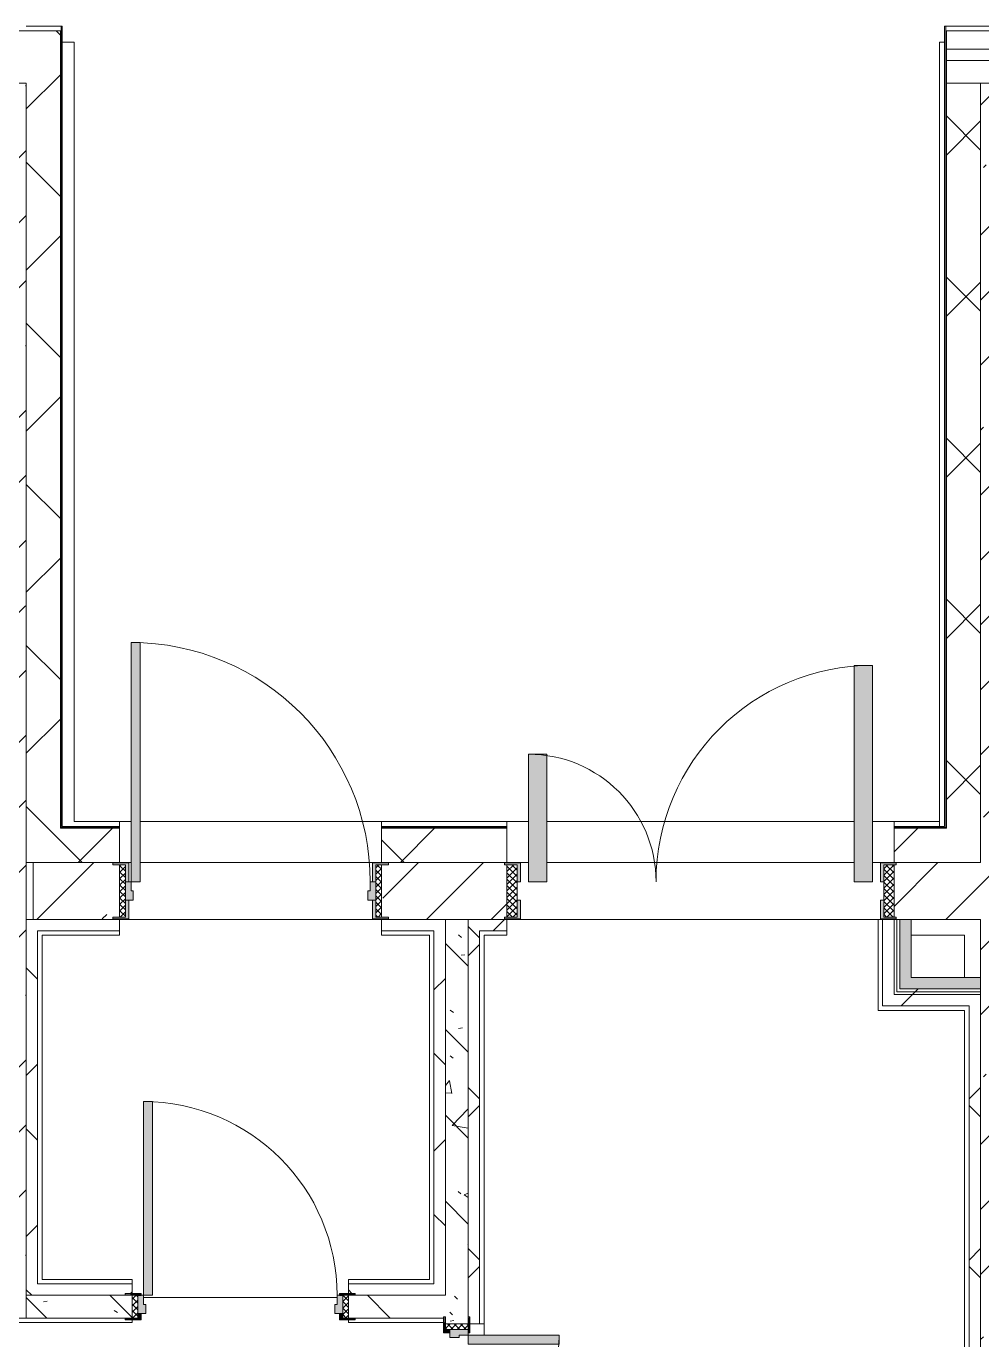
# Model space of a CAD drawing. Header units: millimetres. Extents: x -4185 to 186529, y -8553 to 29097.
# Drawn here: x 144489 to 148684, y 21585 to 27350 of the extents above; entities that cross this region are included whole.
import ezdxf

# ---------------------------------------------------------------- set-up
doc = ezdxf.new("R2010")
doc.units = ezdxf.units.MM
for name, color, linetype, lineweight, true_color in [('A-DOOR-3', 7, 'Continuous', 5, 0xaaaaaa), ('A-DOOR-4', 7, 'Continuous', 5, 0xe2e2e2), ('A-DOOR-FRAM-2', 7, 'Continuous', 5, 0xe2e2e2), ('A-DOOR-FRAM-3', 7, 'Continuous', 5, 0xaaaaaa), ('A-FLOR-1', 7, 'Continuous', 5, 0xaaaaaa), ('I-WALL-2', 7, 'Continuous', 9, 0xe7e7e7), ('I-WALL-5', 7, 'Continuous', 5, 0x787878)]:
    doc.layers.add(name, color=color, linetype=linetype, lineweight=lineweight, true_color=true_color)
for name, color, linetype, lineweight in [('A-WALL', 7, 'Continuous', 9), ('A-WALL-2', 7, 'Continuous', 5), ('I-WALL-3', 7, 'Continuous', 5)]:
    doc.layers.add(name, color=color, linetype=linetype, lineweight=lineweight)
pattern_1 = [(45, (59518.7, 0), (-353.5534, 353.5534), []), (135, (59518.7, 0), (-353.5534, -353.5534), [])]
pattern_2 = [(45, (59518.7, 0), (-285.1231, 285.1231), []), (45, (59803.8, 0), (-285.1231, 285.1231), [504.031, -100.806, 16.764, -84.042])]
pattern_3 = [(135, (59518.7, 0), (-377.1708, -377.1708), [533.4, -88.9, 17.78, -88.9]), (135, (59518.7, 376.94), (-377.1708, -377.1708), []), (50, (59518.7, 0), (637.6445, -55.7866), [66.675, -733.425]), (355, (59518.7, 0), (-123.3494, 668.699), [53.34, -586.74]), (100.451, (59571.8, -4.65), (514.299, 612.908), [56.665, -623.315]), (46.184, (59518.7, 177.8), (948.7764, -147.15), [100.012, -1100.137]), (96.636, (59597.7, 165.5), (830.909, 865.997), [84.998, -934.973]), (351.184, (59518.7, 177.8), (830.918, 865.988), [80.01, -880.11]), (21, (59607.6, 133.35), (530.6506, -357.9283), [66.675, -733.425]), (326, (59607.6, 133.35), (216.308, 644.6585), [53.34, -586.74]), (71.451, (59651.8, 103.5), (746.9596, 286.7243), [56.665, -623.315]), (37.5, (59518.68, 0), (10.81053, 295.9426), [16.764, -562.864, 16.764, -578.866, -588.962]), (37.5, (59518.68, 0), (10.81053, 295.9426), [-1175.258, 16.764, -572.198]), (7.5, (59518.68, 0), (233.8692, 350.6318), [16.764, -322.834, 16.764, -549.529, -224.472]), (7.5, (59518.68, 0), (233.8692, 350.6318), [-905.891, 16.764, -207.708]), (327.5, (59320.43, 0), (474.5678, -20.0513), [16.764, -205.486, 16.764, -676.656, -920.115]), (327.5, (59320.43, 0), (474.5678, -20.0513), [-915.67, 16.764, -903.351]), (317.5, (59231.53, 0), (518.4522, 88.9934), [16.764, -272.161, 16.764, -443.738, -653.415]), (317.5, (59231.53, 0), (518.4522, 88.9934), [-749.427, 16.764, -636.651])]
pattern_4 = [(45, (59518.7, 0), (-530.33, 530.33), []), (135, (59518.7, 0), (-530.33, -530.33), [])]

# ---------------------------------------------------------------- blocks, each defined once
blk = doc.blocks.new('110_Дверь_СКБ_2Ст_Внутренняя - ДН-7д_л__ ДОО_Дв_1450x2100h_Загрузочная_ Помещение холодильных камер-21737406-1_10_1_птичка')
at = {"layer": 'A-DOOR-3'}
h = blk.add_hatch(dxfattribs=at)
h.set_pattern_fill('FP_121', color=256, style=0, pattern_type=2)
h.set_pattern_definition([(135, (1471.41, 189.685), (-14.14214, -14.14214), []), (225, (1471.41, 189.685), (14.14214, -14.14214), [])])
h.paths.add_polyline_path([(862.5, -115), (862.5, 115), (817.5, 115), (817.5, -115)])
at = {"layer": 'A-DOOR-4'}
for points in [[(687.5, 40), (767.5, 40), (767.5, 990), (687.5, 990), (687.5, 86.9)], [(-670.6, 40), (-662.5, 40), (-662.5, 600), (-742.5, 600), (-742.5, 40)]]:
    blk.add_hatch(color=256, dxfattribs=at).paths.add_polyline_path(points)
h = blk.add_hatch(color=256, dxfattribs=at)
h.paths.add_polyline_path([(817.5, 40), (817.5, 115), (872.5, 115), (872.5, 123), (802.5, 123), (802.5, 40), (812.5, 40)])
h.paths.add_polyline_path([(-777.5, 40), (-777.5, 123), (-847.5, 123), (-844.3, 115), (-792.5, 115), (-792.5, 40)])
h = blk.add_hatch(color=256, dxfattribs=at)
h.paths.add_polyline_path([(872.5, -123), (872.5, -115), (817.5, -115), (812.5, -40), (802.5, -40), (802.5, -123), (862.5, -123)])
h.paths.add_polyline_path([(-833.5, -123), (-777.5, -123), (-777.5, -40), (-792.5, -40), (-792.5, -115), (-847.5, -115), (-842.5, -123), (-837.5, -123)])
at = {"layer": 'A-DOOR-FRAM-3'}
h = blk.add_hatch(dxfattribs=at)
h.set_pattern_fill('FP_122', color=256, style=0, pattern_type=2)
h.set_pattern_definition([(45, (-651.384, 189.685), (-14.1421, 14.1421), []), (135, (-651.384, 189.685), (-14.1421, -14.1421), [])])
h.paths.add_polyline_path([(-792.5, -115), (-792.5, 115), (-837.5, 115), (-837.5, -115)])
at = {"layer": 'A-DOOR-3'}
for p, q in [((767.5, 990), (687.5, 990)), ((687.5, 990), (687.5, 40)), ((767.5, 40), (767.5, 990)), ((-742.5, 600), (-742.5, 40)), ((-662.5, 600), (-742.5, 600)), ((-662.5, 40), (-662.5, 600)), ((-777.5, 123), (-847.5, 123)), ((-847.5, 123), (-847.5, 115)), ((-777.5, 40), (-777.5, 123)), ((872.5, 123), (802.5, 123)), ((802.5, 123), (802.5, 40)), ((872.5, 115), (872.5, 123)), ((-847.5, 115), (-792.5, 115)), ((-792.5, 115), (-792.5, 40)), ((817.5, 40), (817.5, 115)), ((817.5, 115), (872.5, 115)), ((-792.5, 40), (-777.5, 40)), ((-742.5, 40), (-662.5, 40)), ((687.5, 40), (767.5, 40)), ((802.5, 40), (817.5, 40)), ((-777.5, -40), (-792.5, -40)), ((-792.5, -40), (-792.5, -115)), ((-777.5, -123), (-777.5, -40)), ((817.5, -40), (802.5, -40)), ((802.5, -40), (802.5, -123)), ((817.5, -115), (817.5, -40)), ((-847.5, -115), (-847.5, -123)), ((-792.5, -115), (-847.5, -115)), ((872.5, -115), (817.5, -115)), ((872.5, -123), (872.5, -115)), ((-847.5, -123), (-777.5, -123)), ((802.5, -123), (872.5, -123))]:
    blk.add_line(p, q, dxfattribs=at)
for centre, radius, start, end in [((767.5, 40), 950, 90, 180), ((-742.5, 40), 560, 0, 90)]:
    blk.add_arc(centre, radius, start, end, dxfattribs=at)
at = {"layer": 'A-DOOR-FRAM-3'}
for p, q in [((-792.5, 115), (-837.5, 115)), ((-837.5, 115), (-837.5, -115)), ((-792.5, -115), (-792.5, 115)), ((862.5, 115), (817.5, 115)), ((817.5, 115), (817.5, -115)), ((862.5, -115), (862.5, 115)), ((-837.5, -115), (-792.5, -115)), ((817.5, -115), (862.5, -115))]:
    blk.add_line(p, q, dxfattribs=at)
blk = doc.blocks.new('110_Дверь_СКБ_1Ст_Внутренняя1 - ДН-6д_ ДОО_Дв_1150x2100-24253098-1_10_1_птичка')
at = {"layer": 'A-DOOR-3'}
h = blk.add_hatch(dxfattribs=at)
h.set_pattern_fill('FP_125', color=256, style=0, pattern_type=2)
h.set_pattern_definition([(135, (1726.41, 189.685), (-14.14214, -14.14214), []), (225, (1726.41, 189.685), (14.14214, -14.14214), [])])
h.paths.add_polyline_path([(562.5, -115), (587.5, -115), (587.5, 115), (562.5, 115), (562.5, 86.9)])
at = {"layer": 'A-DOOR-4'}
h = blk.add_hatch(color=256, dxfattribs=at)
h.paths.add_polyline_path([(-537.5, 40), (-522.5, 40), (-522.5, 123), (-592.5, 123), (-592.5, 115), (-537.5, 115), (-537.5, 86.9)])
h.paths.add_polyline_path([(562.5, 40), (562.5, 115), (617.5, 115), (617.5, 123), (547.5, 123), (547.5, 40)])
h = blk.add_hatch(color=256, dxfattribs=at)
h.paths.add_polyline_path([(-502.5, -40), (-502.5, 0), (-512.5, 0), (-512.5, 40), (-537.5, 40), (-537.5, -40), (-512.5, -40)])
h.paths.add_polyline_path([(562.5, -40), (562.5, 40), (537.5, 40), (537.5, 0), (527.5, 0), (527.5, -40), (537.5, -40)])
h = blk.add_hatch(color=256, dxfattribs=at)
h.paths.add_polyline_path([(587.7, -123), (617.5, -123), (617.5, -115), (562.5, -115), (562.5, -40), (547.5, -40), (547.5, -123), (587.5, -123)])
h.paths.add_polyline_path([(-522.5, -123), (-522.5, -40), (-537.5, -40), (-537.5, -115), (-592.5, -115), (-592.5, -123), (-537.5, -123)])
at = {"layer": 'A-DOOR-FRAM-2'}
blk.add_hatch(color=256, dxfattribs=at).paths.add_polyline_path([(-512.5, 40), (-472.5, 40), (-472.5, 1090), (-512.5, 1090), (-512.5, 86.9)])
at = {"layer": 'A-DOOR-FRAM-3'}
h = blk.add_hatch(dxfattribs=at)
h.set_pattern_fill('FP_126', color=256, style=0, pattern_type=2)
h.set_pattern_definition([(45, (-396.384, 189.685), (-14.1421, 14.1421), []), (135, (-396.384, 189.685), (-14.1421, -14.1421), [])])
h.paths.add_polyline_path([(-537.5, -115), (-537.5, 115), (-562.5, 115), (-562.5, -115), (-554.5, -115)])
at = {"layer": 'A-DOOR-3'}
for p, q in [((-512.5, 1090), (-512.5, 40)), ((-472.5, 1090), (-512.5, 1090)), ((-472.5, 40), (-472.5, 1090)), ((-522.5, 123), (-592.5, 123)), ((-592.5, 123), (-592.5, 115)), ((-522.5, 40), (-522.5, 123)), ((617.5, 123), (547.5, 123)), ((547.5, 123), (547.5, 40)), ((617.5, 115), (617.5, 123)), ((-592.5, 115), (-537.5, 115)), ((-537.5, 115), (-537.5, 40)), ((562.5, 40), (562.5, 115)), ((562.5, 115), (617.5, 115)), ((-537.5, 40), (-522.5, 40)), ((-512.5, 40), (-472.5, 40)), ((547.5, 40), (562.5, 40)), ((-522.5, -40), (-537.5, -40)), ((-537.5, -40), (-537.5, -115)), ((-522.5, -123), (-522.5, -40)), ((562.5, -40), (547.5, -40)), ((547.5, -40), (547.5, -123)), ((562.5, -115), (562.5, -40)), ((-592.5, -115), (-592.5, -123)), ((-537.5, -115), (-592.5, -115)), ((617.5, -115), (562.5, -115)), ((617.5, -123), (617.5, -115)), ((-592.5, -123), (-522.5, -123)), ((547.5, -123), (617.5, -123))]:
    blk.add_line(p, q, dxfattribs=at)
blk.add_arc((-512.5, 40), 1050, 360, 90, dxfattribs=at)
at = {"layer": 'A-DOOR-FRAM-3'}
for p, q in [((-537.5, 115), (-562.5, 115)), ((-562.5, 115), (-562.5, -115)), ((-537.5, -115), (-537.5, 115)), ((587.5, 115), (562.5, 115)), ((562.5, 115), (562.5, -115)), ((587.5, -115), (587.5, 115)), ((-512.5, 40), (-537.5, 40)), ((-537.5, 40), (-537.5, -40)), ((-512.5, 0), (-512.5, 40)), ((-502.5, 0), (-512.5, 0)), ((-502.5, -40), (-502.5, 0)), ((537.5, 0), (527.5, 0)), ((527.5, 0), (527.5, -40)), ((537.5, 40), (537.5, 0)), ((562.5, 40), (537.5, 40)), ((562.5, -40), (562.5, 40)), ((-537.5, -40), (-502.5, -40)), ((527.5, -40), (562.5, -40)), ((-562.5, -115), (-537.5, -115)), ((562.5, -115), (587.5, -115))]:
    blk.add_line(p, q, dxfattribs=at)
blk = doc.blocks.new('110_Дверь_СКБ_1Ст_Внутренняя1 - Д-8_п_ 950x2100h_охрана 2-32213875-1_10_1_птичка')
at = {"layer": 'A-DOOR-3'}
h = blk.add_hatch(dxfattribs=at)
h.set_pattern_fill('FP_127', color=256, style=0, pattern_type=2)
h.set_pattern_definition([(135, (1826.41, 114.685), (-14.14214, -14.14214), []), (225, (1826.41, 114.685), (14.14214, -14.14214), [])])
h.paths.add_polyline_path([(465.3, -50), (487.5, -50), (487.5, 50), (462.5, 50), (462.5, -50)])
at = {"layer": 'A-DOOR-4'}
h = blk.add_hatch(color=256, dxfattribs=at)
h.paths.add_polyline_path([(-402.5, -30), (-402.5, 10), (-412.5, 10), (-412.5, 50), (-437.5, 50), (-437.5, -30), (-412.5, -30)])
h.paths.add_polyline_path([(427.5, -30), (462.5, -30), (462.5, 50), (437.5, 50), (437.5, 10), (427.5, 10), (427.5, -6)])
at = {"layer": 'A-DOOR-FRAM-2'}
for points in [[(-372.5, 50), (-372.5, 900), (-412.5, 900), (-412.5, 50)], [(-460, 50), (-422.5, 50), (-422.5, 58), (-492.5, 53.6), (-492.5, 50), (-462.5, 50)], [(487.5, 50), (517.5, 50), (517.5, 58), (447.5, 58), (447.5, 50), (474.8, 50)], [(-492.5, -58), (-422.5, -58), (-422.5, -50), (-492.5, -50)], [(-422.5, -50), (-422.5, -30), (-437.5, -30), (-437.5, -50)], [(462.5, -50), (462.5, -30), (447.5, -30), (447.5, -50)], [(517.5, -58), (517.5, -50), (447.5, -50), (447.5, -58), (494.1, -58)]]:
    blk.add_hatch(color=256, dxfattribs=at).paths.add_polyline_path(points)
at = {"layer": 'A-DOOR-FRAM-3'}
h = blk.add_hatch(dxfattribs=at)
h.set_pattern_fill('FP_128', color=256, style=0, pattern_type=2)
h.set_pattern_definition([(45, (-296.384, 114.685), (-14.1421, 14.1421), []), (135, (-296.384, 114.685), (-14.1421, -14.1421), [])])
h.paths.add_polyline_path([(-437.5, -50), (-437.5, 50), (-462.5, 50), (-462.5, -50), (-456.3, -50)])
at = {"layer": 'A-DOOR-3'}
for p, q in [((-412.5, 900), (-412.5, 50)), ((-372.5, 900), (-412.5, 900)), ((-372.5, 50), (-372.5, 900)), ((-412.5, 50), (-372.5, 50))]:
    blk.add_line(p, q, dxfattribs=at)
blk.add_arc((-412.5, 50), 850, 360, 90, dxfattribs=at)
at = {"layer": 'A-DOOR-FRAM-3'}
for p, q in [((-422.5, 58), (-492.5, 58)), ((-492.5, 58), (-492.5, 50)), ((-422.5, 50), (-422.5, 58)), ((517.5, 58), (447.5, 58)), ((447.5, 58), (447.5, 50)), ((517.5, 50), (517.5, 58)), ((-492.5, 50), (-422.5, 50)), ((-437.5, 50), (-462.5, 50)), ((-462.5, 50), (-462.5, -50)), ((-412.5, 50), (-437.5, 50)), ((-437.5, 50), (-437.5, -30)), ((-437.5, -50), (-437.5, 50)), ((-422.5, 50), (-437.5, 50)), ((-437.5, 50), (-437.5, 49)), ((-437.5, 49), (-422.5, 49)), ((-422.5, 49), (-422.5, 50)), ((-412.5, 10), (-412.5, 50)), ((-402.5, 10), (-412.5, 10)), ((-402.5, -30), (-402.5, 10)), ((437.5, 10), (427.5, 10)), ((427.5, 10), (427.5, -30)), ((437.5, 50), (437.5, 10)), ((462.5, 50), (437.5, 50)), ((462.5, 50), (447.5, 50)), ((447.5, 50), (447.5, 49)), ((447.5, 50), (517.5, 50)), ((447.5, 49), (462.5, 49)), ((462.5, -30), (462.5, 50)), ((487.5, 50), (462.5, 50)), ((462.5, 50), (462.5, -50)), ((462.5, 49), (462.5, 50)), ((487.5, -50), (487.5, 50)), ((-422.5, -50), (-492.5, -50)), ((-492.5, -50), (-492.5, -58)), ((-462.5, -50), (-437.5, -50)), ((-437.5, -30), (-402.5, -30)), ((-422.5, -30), (-437.5, -30)), ((-437.5, -30), (-437.5, -50)), ((-437.5, -50), (-422.5, -50)), ((-422.5, -50), (-422.5, -30)), ((-422.5, -58), (-422.5, -50)), ((427.5, -30), (462.5, -30)), ((462.5, -30), (447.5, -30)), ((447.5, -30), (447.5, -50)), ((447.5, -50), (462.5, -50)), ((517.5, -50), (447.5, -50)), ((447.5, -50), (447.5, -58)), ((462.5, -50), (462.5, -30)), ((462.5, -50), (487.5, -50)), ((517.5, -58), (517.5, -50)), ((-492.5, -58), (-422.5, -58)), ((447.5, -58), (517.5, -58))]:
    blk.add_line(p, q, dxfattribs=at)
blk = doc.blocks.new('110_Дверь_СКБ_2Ст - Д-10а_ СОШ_Дв_1450x2100h_Горячий цех-25784455-1_10_1_птичка')
at = {"layer": 'A-DOOR-3'}
h = blk.add_hatch(dxfattribs=at)
h.set_pattern_fill('FP_132', color=256, style=0, pattern_type=2)
h.set_pattern_definition([(135, (1601.41, 114.685), (-14.14214, -14.14214), []), (225, (1601.41, 114.685), (14.14214, -14.14214), [])])
h.paths.add_polyline_path([(712.5, 50), (687.5, 50), (687.5, -50), (712.5, -50)])
at = {"layer": 'A-DOOR-4'}
for points in [[(662.5, 120), (662.5, 950), (622.5, 950), (622.5, 50), (662.5, 50), (662.5, 100)], [(-597.5, 386.9), (-597.5, 450), (-637.5, 450), (-637.5, 50), (-597.5, 50), (-597.5, 175)]]:
    blk.add_hatch(color=256, dxfattribs=at).paths.add_polyline_path(points)
h = blk.add_hatch(color=256, dxfattribs=at)
h.paths.add_polyline_path([(687.5, -30), (687.5, 50), (662.5, 50), (662.5, 10), (652.5, 10), (652.5, -30), (662.5, -30)])
h.paths.add_polyline_path([(-627.5, -6), (-627.5, 10), (-637.5, 10), (-637.5, 50), (-662.5, 50), (-662.5, -30), (-627.5, -28.9)])
at = {"layer": 'A-DOOR-FRAM-2'}
for points in [[(-647.5, 58), (-717.5, 58), (-712.5, 50), (-647.5, 50)], [(742.5, 58), (672.5, 58), (672.5, 50), (742.5, 50)], [(-647.5, -50), (-717.5, -53.5), (-712.5, -58), (-647.5, -58)], [(-647.5, -30), (-662.5, -30), (-662.5, -50), (-647.5, -50)], [(687.5, -30), (672.5, -30), (672.5, -50), (687.5, -50)], [(742.5, -50), (672.5, -50), (672.5, -58), (742.5, -58)]]:
    blk.add_hatch(color=256, dxfattribs=at).paths.add_polyline_path(points)
at = {"layer": 'A-DOOR-FRAM-3'}
h = blk.add_hatch(dxfattribs=at)
h.set_pattern_fill('FP_133', color=256, style=0, pattern_type=2)
h.set_pattern_definition([(45, (-521.384, 114.685), (-14.1421, 14.1421), []), (135, (-521.384, 114.685), (-14.1421, -14.1421), [])])
h.paths.add_polyline_path([(-662.5, -24.2), (-662.5, 50), (-687.5, 50), (-687.5, -50), (-662.5, -50)])
at = {"layer": 'A-DOOR-3'}
for p, q in [((662.5, 950), (622.5, 950)), ((622.5, 950), (622.5, 50)), ((662.5, 50), (662.5, 950)), ((-637.5, 450), (-637.5, 50)), ((-597.5, 450), (-637.5, 450)), ((-597.5, 50), (-597.5, 450)), ((-637.5, 50), (-597.5, 50)), ((622.5, 50), (662.5, 50))]:
    blk.add_line(p, q, dxfattribs=at)
for centre, radius, start, end in [((662.5, 50), 900, 90, 180), ((-637.5, 50), 400, 0, 90)]:
    blk.add_arc(centre, radius, start, end, dxfattribs=at)
at = {"layer": 'A-DOOR-FRAM-3'}
for p, q in [((-647.5, 58), (-717.5, 58)), ((-717.5, 58), (-717.5, 50)), ((-647.5, 50), (-647.5, 58)), ((742.5, 58), (672.5, 58)), ((672.5, 58), (672.5, 50)), ((742.5, 50), (742.5, 58)), ((-717.5, 50), (-647.5, 50)), ((-662.5, 50), (-687.5, 50)), ((-687.5, 50), (-687.5, -50)), ((-637.5, 50), (-662.5, 50)), ((-662.5, 50), (-662.5, -30)), ((-662.5, -50), (-662.5, 50)), ((-637.5, 10), (-637.5, 50)), ((-627.5, 10), (-637.5, 10)), ((-627.5, -30), (-627.5, 10)), ((662.5, 10), (652.5, 10)), ((652.5, 10), (652.5, -30)), ((662.5, 50), (662.5, 10)), ((687.5, 50), (662.5, 50)), ((672.5, 50), (742.5, 50)), ((687.5, -30), (687.5, 50)), ((712.5, 50), (687.5, 50)), ((687.5, 50), (687.5, -50)), ((712.5, -50), (712.5, 50)), ((-647.5, -50), (-717.5, -50)), ((-717.5, -50), (-717.5, -58)), ((-687.5, -50), (-662.5, -50)), ((-662.5, -30), (-627.5, -30)), ((-647.5, -30), (-662.5, -30)), ((-662.5, -30), (-662.5, -50)), ((-662.5, -50), (-647.5, -50)), ((-647.5, -50), (-647.5, -30)), ((-647.5, -58), (-647.5, -50)), ((652.5, -30), (687.5, -30)), ((687.5, -30), (672.5, -30)), ((672.5, -30), (672.5, -50)), ((672.5, -50), (687.5, -50)), ((742.5, -50), (672.5, -50)), ((672.5, -50), (672.5, -58)), ((687.5, -50), (687.5, -30)), ((687.5, -50), (712.5, -50)), ((742.5, -58), (742.5, -50)), ((-717.5, -58), (-647.5, -58)), ((672.5, -58), (742.5, -58))]:
    blk.add_line(p, q, dxfattribs=at)

msp = doc.modelspace()

# ---------------------------------------------------------------- hatches: boundary and pattern name
at = {"layer": 'A-WALL-2'}
h = msp.add_hatch(dxfattribs=at)
h.set_pattern_fill('FP_109', color=256, style=0, pattern_type=2)
h.set_pattern_definition(pattern_1)
h.paths.add_polyline_path([(144518.7, 23680), (144638.7, 23680), (144638.7, 27330), (144488.7, 27330), (144488.7, 23680)])
h = msp.add_hatch(dxfattribs=at)
h.set_pattern_fill('FP_109', color=256, style=0, pattern_type=2)
h.set_pattern_definition(pattern_1)
h.paths.add_polyline_path([(150412, 27200), (152728.7, 27200), (152728.7, 27250), (148528.7, 27250), (148528.7, 27200), (149554, 27200)])
h = msp.add_hatch(dxfattribs=at)
h.set_pattern_fill('FP_109', color=256, style=0, pattern_type=2)
h.set_pattern_definition(pattern_1)
h.paths.add_polyline_path([(149554, 27100), (152678.7, 27100), (152678.7, 27200), (148528.7, 27200), (148528.7, 27100), (148948.4, 27100)])
h = msp.add_hatch(dxfattribs=at)
h.set_pattern_fill('FP_109', color=256, style=0, pattern_type=2)
h.set_pattern_definition(pattern_1)
h.paths.add_polyline_path([(148651.1, 23680), (148678.7, 23680), (148678.7, 27100), (148528.7, 27100), (148528.7, 23680), (148624.5, 23680)])
h = msp.add_hatch(dxfattribs=at)
h.set_pattern_fill('FP_109', color=256, style=0, pattern_type=2)
h.set_pattern_definition(pattern_1)
h.paths.add_polyline_path([(148498.7, 23680), (148528.7, 23680), (148525.7, 23830), (148298.7, 23830), (148298.7, 23680), (148373.7, 23680)])
h.paths.add_polyline_path([(144898.7, 23680), (144898.7, 23830), (144638.7, 23830), (144638.7, 23680), (144698.7, 23680)])
h.paths.add_polyline_path([(146048.7, 23680), (146598.7, 23680), (146598.7, 23830), (146048.7, 23830), (146048.7, 23790)])
at = {"layer": 'I-WALL-2'}
for points in [[(148323.7, 23125), (148373.7, 23125), (148373.7, 23430), (148323.7, 23430), (148323.7, 23210.7)], [(148675.3, 23125), (148678.7, 23125), (148675.2, 23175), (148373.7, 23175), (148373.7, 23125), (148628.7, 23125)]]:
    msp.add_hatch(color=256, dxfattribs=at).paths.add_polyline_path(points)
at = {"layer": 'I-WALL-3'}
h = msp.add_hatch(dxfattribs=at)
h.set_pattern_fill('FP_90', color=256, style=0, pattern_type=2)
h.set_pattern_definition(pattern_2)
h.paths.add_polyline_path([(144388.7, 21680), (144488.7, 21680), (144488.7, 27100), (144268.7, 27100), (144268.7, 21680)])
h = msp.add_hatch(dxfattribs=at)
h.set_pattern_fill('FP_90', color=256, style=0, pattern_type=2)
h.set_pattern_definition(pattern_2)
h.paths.add_polyline_path([(148678.7, 17270), (148928.7, 17270), (148928.7, 27100), (148678.7, 27100), (148678.7, 17850)])
h = msp.add_hatch(dxfattribs=at)
h.set_pattern_fill('FP_90', color=256, style=0, pattern_type=2)
h.set_pattern_definition(pattern_2)
h.paths.add_polyline_path([(144518.7, 23430), (144868.7, 23432), (144868.7, 23440), (144898.7, 23440), (144898.7, 23670), (144868.7, 23670), (144868.7, 23678), (144518.7, 23680), (144518.7, 23641.9)])
h.paths.add_polyline_path([(146598.7, 23430), (146593.7, 23432), (146588.7, 23434), (146588.7, 23440), (146598.7, 23440), (146594.7, 23670), (146588.7, 23670.7), (146588.7, 23678), (146078.7, 23678), (146078.7, 23670), (146048.7, 23670), (146049.6, 23440), (146078.7, 23440), (146078.7, 23432), (146588.7, 23430)])
h.paths.add_polyline_path([(148678.7, 23430), (148678.7, 23680), (148308.7, 23678), (148308.7, 23670), (148298.7, 23670), (148298.7, 23440), (148308.7, 23440), (148308.7, 23432), (148624.5, 23430)])
h = msp.add_hatch(dxfattribs=at)
h.set_pattern_fill('FP_109', color=256, style=0, pattern_type=2)
h.set_pattern_definition(pattern_1)
h.paths.add_polyline_path([(144538.7, 21830), (144538.7, 23430), (144488.7, 23430), (144488.7, 21830), (144538.4, 21830)])
h = msp.add_hatch(dxfattribs=at)
h.set_pattern_fill('FP_109', color=256, style=0, pattern_type=2)
h.set_pattern_definition(pattern_1)
h.paths.add_polyline_path([(146278.7, 21780), (146328.7, 21780), (146328.7, 23430), (146278.7, 23430), (146278.7, 21785.6)])
h = msp.add_hatch(dxfattribs=at)
h.set_pattern_fill('FP_109', color=256, style=0, pattern_type=2)
h.set_pattern_definition(pattern_1)
h.paths.add_polyline_path([(146428.7, 19300), (146478.7, 19300), (146478.7, 20255), (146436.7, 20255), (146436.7, 20225), (146428.7, 20225), (146428.7, 19350)])
h.paths.add_polyline_path([(146436.7, 21655), (146478.7, 21660), (146478.7, 23430), (146428.7, 23430), (146428.8, 21685), (146436.7, 21680), (146436.7, 21660)])
h = msp.add_hatch(dxfattribs=at)
h.set_pattern_fill('FP_109', color=256, style=0, pattern_type=2)
h.set_pattern_definition(pattern_1)
h.paths.add_polyline_path([(146478.7, 23380), (146598.7, 23380), (146598.7, 23430), (146478.7, 23430)])
h = msp.add_hatch(dxfattribs=at)
h.set_pattern_fill('FP_201', color=256, style=0, pattern_type=2)
h.set_pattern_definition(pattern_4)
h.paths.add_polyline_path([(148392.2, 23112.5), (148678.7, 23112.5), (148678.7, 23125), (148323.7, 23125), (148323.7, 23112.5), (148385.3, 23112.5)])
h = msp.add_hatch(dxfattribs=at)
h.set_pattern_fill('FP_109', color=256, style=0, pattern_type=2)
h.set_pattern_definition(pattern_1)
h.paths.add_polyline_path([(148298.7, 23050), (148628.7, 23050), (148624.5, 23100), (148298.7, 23100), (148298.7, 23067)])
h = msp.add_hatch(dxfattribs=at)
h.set_pattern_fill('FP_201', color=256, style=0, pattern_type=2)
h.set_pattern_definition(pattern_4)
h.paths.add_polyline_path([(148373.7, 23100), (148678.7, 23104.6), (148678.7, 23112.5), (148311.2, 23112.5), (148311.2, 23100), (148318.9, 23100)])
h = msp.add_hatch(dxfattribs=at)
h.set_pattern_fill('FP_109', color=256, style=0, pattern_type=2)
h.set_pattern_definition(pattern_1)
h.paths.add_polyline_path([(148628.7, 19350), (148678.7, 19351.2), (148678.7, 23100), (148628.7, 23100), (148628.7, 19370)])
h = msp.add_hatch(dxfattribs=at)
h.set_pattern_fill('FP_109', color=256, style=0, pattern_type=2)
h.set_pattern_definition(pattern_1)
h.paths.add_polyline_path([(146258.7, 21780), (146278.7, 21780), (146278.7, 21830), (145903.3, 21830), (145903.3, 21788), (145933.3, 21788), (145933.3, 21780), (146225.2, 21780)])
h.paths.add_polyline_path([(144579, 21780), (144923.3, 21783.6), (144923.3, 21788), (144953.3, 21788), (144953.3, 21830), (144488.7, 21830), (144488.7, 21780), (144558.7, 21780)])
at = {"layer": 'I-WALL-5'}
h = msp.add_hatch(dxfattribs=at)
h.set_pattern_fill('FP_120', color=256, style=0, pattern_type=2)
h.set_pattern_definition(pattern_3)
h.paths.add_polyline_path([(146428.7, 21780), (146428.7, 23430), (146328.7, 23430), (146328.7, 21780), (146374.9, 21780)])
h = msp.add_hatch(dxfattribs=at)
h.set_pattern_fill('FP_120', color=256, style=0, pattern_type=2)
h.set_pattern_definition(pattern_3)
h.paths.add_polyline_path([(145914.3, 21680), (146428.7, 21685), (146428.7, 21780), (145903.3, 21780), (145903.3, 21680)])
h.paths.add_polyline_path([(144528.7, 21680), (144953.3, 21680), (144953.3, 21780), (144488.7, 21780), (144488.7, 21680)])
h = msp.add_hatch(dxfattribs=at)
h.set_pattern_fill('FP_120', color=256, style=0, pattern_type=2)
h.set_pattern_definition(pattern_3)
h.paths.add_polyline_path([(146428.7, 20030), (146428.7, 20255), (146328.7, 20255), (146328.7, 20030)])
h.paths.add_polyline_path([(146428.7, 21655), (146428.7, 21680), (146328.7, 21680), (146328.7, 21655), (146357.9, 21655)])

# ---------------------------------------------------------------- linework, layer by layer
at = {"layer": 'A-FLOR-1'}
for p, q in [((148608.7, 23360), (148373.7, 23360)), ((148608.7, 23175), (148608.7, 23360)), ((145853.3, 21770), (145003.3, 21770)), ((144953.3, 21660), (144254.7, 21660)), ((144953.3, 21672), (144953.3, 21660)), ((145903.3, 21660), (145903.3, 21672)), ((146320.7, 21660), (145903.3, 21660)), ((146498.7, 21605), (146498.7, 21655))]:
    msp.add_line(p, q, dxfattribs=at)
at = {"layer": 'A-WALL'}
for p, q in [((144641.7, 27330), (139868.7, 27330)), ((144638.7, 23830), (144638.7, 27330)), ((144641.7, 27350), (144641.7, 23833)), ((148525.7, 27350), (148525.7, 23833)), ((152808.7, 27330), (148525.7, 27330)), ((148528.7, 27330), (148528.7, 23830)), ((152728.7, 27250), (148528.7, 27250)), ((152678.7, 27200), (148528.7, 27200)), ((148678.7, 27100), (148528.7, 27100)), ((144638.7, 23830), (144898.7, 23830)), ((144641.7, 23833), (144898.7, 23833)), ((146048.7, 23833), (146598.7, 23833)), ((146048.7, 23830), (146598.7, 23830)), ((148298.7, 23833), (148525.7, 23833)), ((148298.7, 23830), (148528.7, 23830)), ((144638.7, 23680), (144898.7, 23680)), ((146598.7, 23680), (146048.7, 23680)), ((148298.7, 23680), (148528.7, 23680)), ((144898.7, 23430), (144538.7, 23430)), ((146278.7, 23430), (146048.7, 23430)), ((146428.7, 23430), (146328.7, 23430)), ((146598.7, 23430), (146478.7, 23430)), ((148248.7, 23430), (148248.7, 23050)), ((148298.7, 23430), (148373.7, 23430)), ((148311.2, 23112.5), (148311.2, 23430)), ((148323.7, 23125), (148323.7, 23430)), ((144538.7, 23380), (144538.7, 21830)), ((144538.7, 23380), (144898.7, 23380)), ((146048.7, 23380), (146278.7, 23380)), ((146278.7, 21830), (146278.7, 23380)), ((146478.7, 21655), (146478.7, 23380)), ((146478.7, 23380), (146598.7, 23380)), ((148678.7, 23125), (148323.7, 23125)), ((148678.7, 19370), (148678.7, 23175)), ((148678.7, 23112.5), (148311.2, 23112.5)), ((148678.7, 23100), (148311.2, 23100)), ((148248.7, 23050), (148628.7, 23050)), ((148628.7, 23050), (148628.7, 19350)), ((144538.7, 21830), (144953.3, 21830)), ((145903.3, 21830), (146278.7, 21830)), ((144923.3, 21780), (144488.7, 21780)), ((144488.7, 21780), (144488.7, 21680)), ((145933.3, 21780), (146278.7, 21780))]:
    msp.add_line(p, q, dxfattribs=at)
at = {"layer": 'A-WALL-2'}
for p, q in [((144646.7, 27350), (144488.7, 27350)), ((144646.7, 23838), (144646.7, 27350)), ((148520.7, 27350), (148520.7, 23838)), ((152828.7, 27350), (148520.7, 27350)), ((144646.7, 27280), (144698.7, 27280)), ((144698.7, 27280), (144698.7, 23860)), ((148498.7, 23838), (148498.7, 27280)), ((148520.7, 27280), (148498.7, 27280)), ((148678.7, 23680), (148678.7, 27100)), ((148678.7, 27100), (152578.7, 27100)), ((144898.7, 23838), (144646.7, 23838)), ((144698.7, 23860), (144948.7, 23860)), ((144898.7, 23680), (144898.7, 23860)), ((144988.7, 23860), (146693.7, 23860)), ((146048.7, 23860), (146048.7, 23680)), ((146598.7, 23838), (146048.7, 23838)), ((146598.7, 23680), (146598.7, 23860)), ((146773.7, 23860), (148123.7, 23860)), ((148203.7, 23860), (148498.7, 23860)), ((148298.7, 23860), (148298.7, 23680)), ((148520.7, 23838), (148298.7, 23838)), ((144488.7, 23680), (144518.7, 23680))]:
    msp.add_line(p, q, dxfattribs=at)
at = {"layer": 'I-WALL-3'}
for p, q in [((144488.7, 27100), (144268.7, 27100)), ((144488.7, 27100), (144488.7, 21780)), ((144638.7, 23680), (144518.7, 23680)), ((144518.7, 23680), (144518.7, 23430)), ((144898.7, 23680), (144948.7, 23680)), ((144988.7, 23680), (146048.7, 23680)), ((146598.7, 23680), (146693.7, 23680)), ((146773.7, 23680), (148123.7, 23680)), ((148203.7, 23680), (148298.7, 23680)), ((148678.7, 23680), (148528.7, 23680)), ((144538.7, 23430), (144488.7, 23430)), ((146048.7, 23430), (144898.7, 23430)), ((144898.7, 23360), (144898.7, 23430)), ((146048.7, 23430), (146048.7, 23360)), ((146278.7, 23430), (146278.7, 23430)), ((146328.7, 23430), (146278.7, 23430)), ((146328.7, 23430), (146328.7, 21780)), ((146428.7, 21685), (146428.7, 23430)), ((146478.7, 23430), (146428.7, 23430)), ((148298.7, 23430), (146598.7, 23430)), ((146598.7, 23360), (146598.7, 23430)), ((148228.7, 23430), (148228.7, 23030)), ((148298.7, 23430), (148298.7, 23100)), ((148373.7, 23430), (148678.7, 23430)), ((148373.7, 23175), (148373.7, 23430)), ((148678.7, 23430), (148678.7, 23175)), ((144558.7, 21850), (144558.7, 23360)), ((144558.7, 23360), (144898.7, 23360)), ((146048.7, 23360), (146258.7, 23360)), ((146258.7, 23360), (146258.7, 21850)), ((146498.7, 21655), (146498.7, 23360)), ((146498.7, 23360), (146598.7, 23360)), ((148678.7, 23175), (148373.7, 23175)), ((148311.2, 23100), (148298.7, 23100)), ((148228.7, 23030), (148608.7, 23030)), ((148608.7, 23030), (148608.7, 19370)), ((144953.3, 21850), (144558.7, 21850)), ((144953.3, 21788), (144953.3, 21850)), ((146258.7, 21850), (145903.3, 21850)), ((145903.3, 21850), (145903.3, 21788)), ((146278.7, 21780), (146328.7, 21780)), ((144268.7, 21680), (144923.3, 21680)), ((145933.3, 21680), (146320.7, 21680)), ((146436.7, 21655), (146498.7, 21655))]:
    msp.add_line(p, q, dxfattribs=at)

# ---------------------------------------------------------------- block references
at = {"layer": 'A-DOOR-3'}
for name, p in [('110_Дверь_СКБ_1Ст_Внутренняя1 - ДН-6д_ ДОО_Дв_1150x2100-24253098-1_10_1_птичка', (145461.2, 23555)), ('110_Дверь_СКБ_2Ст_Внутренняя - ДН-7д_л__ ДОО_Дв_1450x2100h_Загрузочная_ Помещение холодильных камер-21737406-1_10_1_птичка', (147436.2, 23555)), ('110_Дверь_СКБ_1Ст_Внутренняя1 - Д-8_п_ 950x2100h_охрана 2-32213875-1_10_1_птичка', (145415.8, 21730))]:
    msp.add_blockref(name, p, dxfattribs=at)
at = {"layer": 'A-DOOR-3', "rotation": 270}
msp.add_blockref('110_Дверь_СКБ_2Ст - Д-10а_ СОШ_Дв_1450x2100h_Горячий цех-25784455-1_10_1_птичка', (146378.7, 20967.5), dxfattribs=at)

doc.saveas('drawing.dxf')
